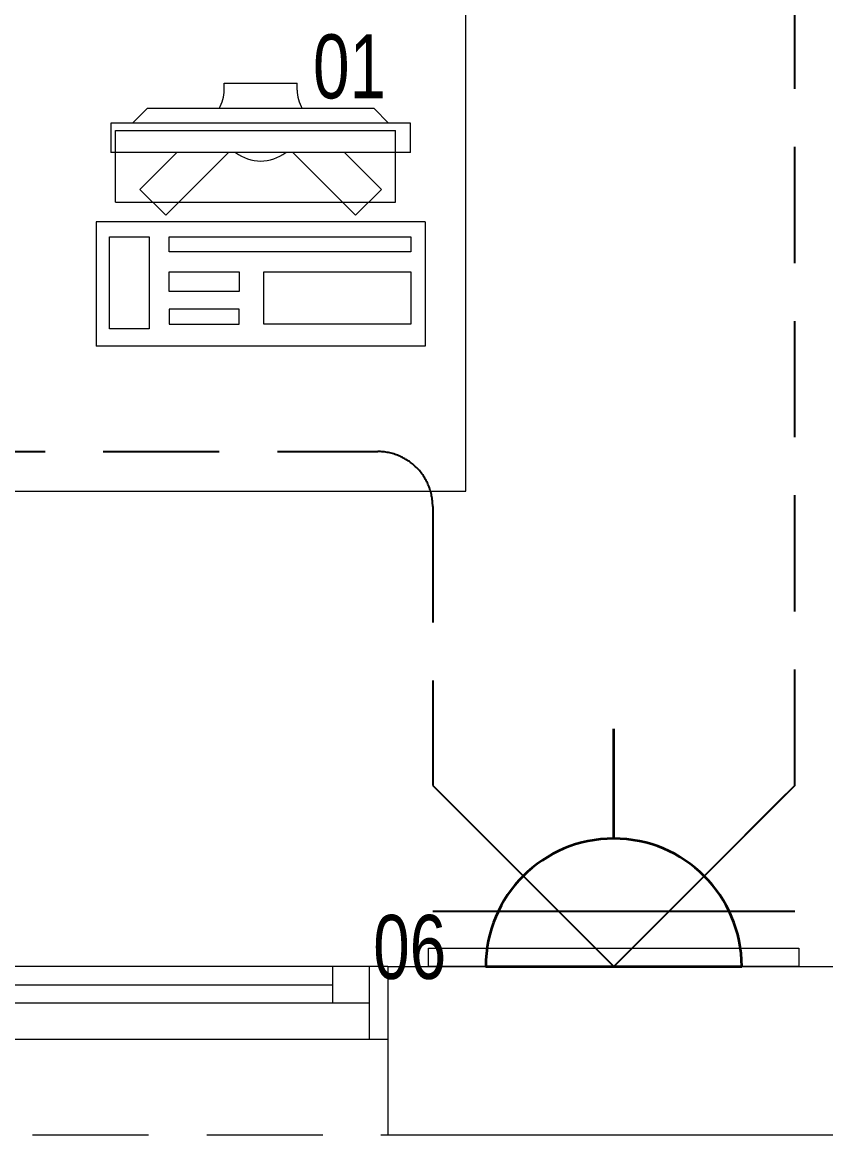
# Model space of a CAD drawing. Header units: inches. Extents: x -12418 to 57169, y -29325 to 19878.
# Drawn here: x 21263 to 22362, y -13697 to -12176 of the extents above; entities that cross this region are included whole.
import ezdxf
from ezdxf.enums import TextEntityAlignment as Align

# ---------------------------------------------------------------- set-up
doc = ezdxf.new("R2010")
doc.units = ezdxf.units.IN
doc.header["$LTSCALE"] = 25
doc.header["$MEASUREMENT"] = 0
for name, pattern in [('00-Ground Floor$0$HIDDEN', [9.525, 6.35, -3.175]), ('DASHDOT', [25.4, 12.7, -6.35, 0, -6.35]), ('HIDDEN', [9.525, 6.35, -3.175])]:
    doc.linetypes.add(name, pattern=pattern)
doc.layers.get('0').update_dxf_attribs({"color": 8})
doc.layers.get('Defpoints').update_dxf_attribs({"color": 8})
for name, color, linetype, lineweight in [('00-Ground Floor$0$72_EGR_EQP_TAG', 142, 'Continuous', 5), ('00-Ground Floor$0$Aluminum', 251, 'Continuous', 5), ('00-Ground Floor$0$LOADING', 253, 'Continuous', 5), ('00-Ground Floor$0$Proj', 251, 'Continuous', 5), ('00-Ground Floor$0$Walls', 251, 'Continuous', 5), ('E-LITE-CLNG-CNDT', 6, 'DASHDOT', 35), ('E-LITE-EXIT-NUMB', 6, 'Continuous', 25), ('E-POWR-FLOR-CNDT', 6, 'HIDDEN', 25), ('E-POWR-WALL @ 100', 4, 'Continuous', 35)]:
    doc.layers.add(name, color=color, linetype=linetype, lineweight=lineweight)
doc.styles.add('00-Ground Floor$0$X3G_ENTITY_257CFD', font='swisscl.ttf', dxfattribs={"height": 200})
doc.styles.add('DC_Simplex', font='SIMPLEX.shx', dxfattribs={"width": 0.7})

# ---------------------------------------------------------------- blocks, each defined once
blk = doc.blocks.new('00-Ground Floor$0$ITCWLS1-P')
at = {"layer": '00-Ground Floor$0$LOADING'}
for p, q in [((-0.17, 0.45), (-0.17, 0)), ((-0.17, 0.45), (0, 0.45)), ((0, 0.45), (0, 0)), ((-0.2651, 0.43, 0), (-0.3051, 0.43, 0)), ((-0.3051, 0.43, 0), (-0.3051, 0.02, 0)), ((-0.2651, 0.43, 0), (-0.2651, 0.02, 0)), ((-0.1496, 0.4305), (-0.1291, 0.4305)), ((-0.1291, 0.4305), (-0.1291, 0.4089)), ((-0.3251, 0.38, 0), (-0.3051, 0.4, 0)), ((-0.197, 0.4094), (-0.295, 0.4094)), ((-0.295, 0.0264), (-0.295, 0.4094)), ((-0.197, 0.0264), (-0.197, 0.4094)), ((-0.3251, 0.38, 0), (-0.3251, 0.07, 0)), ((-0.3503, 0.275), (-0.3596, 0.275)), ((-0.3596, 0.175), (-0.3596, 0.275)), ((-0.3503, 0.175), (-0.3596, 0.175)), ((-0.3251, 0.07, 0), (-0.3051, 0.05, 0)), ((-0.3051, 0.02, 0), (-0.2651, 0.02, 0)), ((-0.197, 0.0264), (-0.295, 0.0264)), ((-0.17, 0), (0, 0))]:
    blk.add_line(p, q, dxfattribs=at)
at = {"layer": '00-Ground Floor$0$LOADING', "extrusion": (2.48281e-10, 3.18408e-10, -1)}
for p, q in [((-0.2651, 0.3395), (-0.2144, 0.3902)), ((-0.1791, 0.3548), (-0.2144, 0.3902)), ((-0.2651, 0.2688), (-0.1791, 0.3548))]:
    blk.add_line(p, q, dxfattribs=at)
at = {"layer": '00-Ground Floor$0$LOADING', "extrusion": (2.48281e-10, -3.18408e-10, -1)}
for p, q in [((-0.2651, 0.1812), (-0.1791, 0.0952)), ((-0.2651, 0.1105), (-0.2144, 0.0598)), ((-0.1791, 0.0952), (-0.2144, 0.0598))]:
    blk.add_line(p, q, dxfattribs=at)
at = {"layer": '00-Ground Floor$0$LOADING'}
for points in [[(-0.1291, 0.4089), (-0.1291, 0.1), (-0.1496, 0.1), (-0.1496, 0.4305)], [(-0.1496, 0.1), (-0.1496, 0.1), (-0.1496, 0.1), (-0.1496, 0.1), (-0.1496, 0.1), (-0.1496, 0.1), (-0.1496, 0.1), (-0.1496, 0.1), (-0.1496, 0.1)], [(-0.1496, 0.1), (-0.1496, 0.1), (-0.1496, 0.1), (-0.1496, 0.1), (-0.1496, 0.1), (-0.1496, 0.1), (-0.1496, 0.1), (-0.1496, 0.1), (-0.1496, 0.1), (-0.1496, 0.1), (-0.1496, 0.1), (-0.1496, 0.1), (-0.1496, 0.1), (-0.1496, 0.1), (-0.1496, 0.1), (-0.1496, 0.1), (-0.1496, 0.1), (-0.1496, 0.1)], [(-0.1496, 0.1), (-0.1496, 0.1), (-0.1496, 0.1), (-0.1496, 0.1), (-0.1496, 0.1), (-0.1496, 0.1), (-0.1496, 0.1), (-0.1496, 0.1), (-0.1496, 0.1), (-0.1496, 0.1)], [(-0.1496, 0.1), (-0.1496, 0.1), (-0.1496, 0.1), (-0.1496, 0.1), (-0.1496, 0.1), (-0.1496, 0.1), (-0.1496, 0.1)], [(-0.1496, 0.1), (-0.1496, 0.1), (-0.1496, 0.1), (-0.1496, 0.1), (-0.1496, 0.1), (-0.1496, 0.1), (-0.1496, 0.1), (-0.1496, 0.1), (-0.1496, 0.1), (-0.1496, 0.1)], [(-0.1496, 0.1), (-0.1496, 0.1), (-0.1496, 0.1), (-0.1496, 0.1), (-0.1496, 0.1), (-0.1496, 0.1), (-0.1496, 0.1), (-0.1496, 0.1), (-0.1496, 0.1), (-0.1496, 0.1), (-0.1496, 0.1), (-0.1496, 0.1), (-0.1496, 0.1), (-0.1496, 0.1), (-0.1496, 0.1)], [(-0.1496, 0.1), (-0.1496, 0.1), (-0.1496, 0.1), (-0.1496, 0.1), (-0.1496, 0.1), (-0.1496, 0.1), (-0.1496, 0.1), (-0.1496, 0.1), (-0.1496, 0.1), (-0.1496, 0.1)], [(-0.1496, 0.1), (-0.1496, 0.1), (-0.1496, 0.1), (-0.1496, 0.1), (-0.1496, 0.1), (-0.1496, 0.1), (-0.1496, 0.1), (-0.1496, 0.1), (-0.1496, 0.1), (-0.1496, 0.1)], [(-0.1496, 0.1), (-0.1496, 0.1), (-0.1496, 0.1), (-0.1496, 0.1), (-0.1496, 0.1), (-0.1496, 0.1), (-0.1496, 0.1), (-0.1496, 0.1), (-0.1496, 0.1), (-0.1496, 0.1), (-0.1496, 0.1), (-0.1496, 0.1), (-0.1496, 0.1), (-0.1496, 0.1), (-0.1496, 0.1), (-0.1496, 0.1), (-0.1496, 0.1), (-0.1496, 0.1), (-0.1496, 0.1), (-0.1496, 0.1), (-0.1496, 0.1), (-0.1496, 0.1), (-0.1496, 0.1), (-0.1496, 0.1), (-0.1496, 0.1), (-0.1496, 0.1), (-0.1496, 0.1), (-0.1496, 0.1), (-0.1496, 0.1), (-0.1496, 0.1), (-0.1496, 0.1), (-0.1496, 0.1), (-0.1496, 0.1), (-0.1496, 0.1), (-0.1496, 0.1), (-0.1496, 0.1), (-0.1496, 0.1), (-0.1496, 0.1), (-0.1496, 0.1), (-0.1496, 0.1), (-0.1496, 0.1), (-0.1496, 0.1), (-0.1496, 0.1), (-0.1496, 0.1), (-0.1496, 0.1), (-0.1496, 0.1), (-0.1496, 0.1), (-0.1496, 0.1), (-0.1496, 0.1), (-0.1496, 0.1), (-0.1496, 0.1), (-0.1496, 0.1), (-0.1496, 0.1), (-0.1496, 0.1)], [(-0.1496, 0.1), (-0.1496, 0.1), (-0.1496, 0.1), (-0.1496, 0.1), (-0.1496, 0.1), (-0.1496, 0.1), (-0.1496, 0.1), (-0.1496, 0.1), (-0.1496, 0.1), (-0.1496, 0.1), (-0.1496, 0.1), (-0.1496, 0.1), (-0.1496, 0.1), (-0.1496, 0.1), (-0.1496, 0.1), (-0.1496, 0.1), (-0.1496, 0.1), (-0.1496, 0.1), (-0.1496, 0.1), (-0.1496, 0.1), (-0.1496, 0.1), (-0.1496, 0.1), (-0.1496, 0.1), (-0.1496, 0.1), (-0.1496, 0.1), (-0.1496, 0.1), (-0.1496, 0.1), (-0.1496, 0.1), (-0.1496, 0.1), (-0.1496, 0.1), (-0.1496, 0.1), (-0.1496, 0.1), (-0.1496, 0.1), (-0.1496, 0.1), (-0.1496, 0.1), (-0.1496, 0.1), (-0.1496, 0.1), (-0.1496, 0.1), (-0.1496, 0.1), (-0.1496, 0.1), (-0.1496, 0.1), (-0.1496, 0.1), (-0.1496, 0.1), (-0.1496, 0.1), (-0.1496, 0.1), (-0.1496, 0.1), (-0.1496, 0.1), (-0.1496, 0.1), (-0.1496, 0.1), (-0.1496, 0.1), (-0.1496, 0.1), (-0.1496, 0.1), (-0.1496, 0.1), (-0.1496, 0.1), (-0.1496, 0.1), (-0.1496, 0.1), (-0.1496, 0.1), (-0.1496, 0.1), (-0.1496, 0.1), (-0.1496, 0.1), (-0.1496, 0.1), (-0.1496, 0.1), (-0.1496, 0.1), (-0.1496, 0.1), (-0.1496, 0.1), (-0.1496, 0.1), (-0.1496, 0.1), (-0.1496, 0.1), (-0.1496, 0.1), (-0.1496, 0.1), (-0.1496, 0.1), (-0.1496, 0.1), (-0.1496, 0.1), (-0.1496, 0.1), (-0.1496, 0.1), (-0.1496, 0.1), (-0.1496, 0.1), (-0.1496, 0.1), (-0.1496, 0.1), (-0.1496, 0.1), (-0.1496, 0.1), (-0.1496, 0.1), (-0.1496, 0.1), (-0.1496, 0.1), (-0.1496, 0.1), (-0.1496, 0.1), (-0.1496, 0.1), (-0.1496, 0.1), (-0.1496, 0.1)], [(-0.1496, 0.1), (-0.1496, 0.1), (-0.1496, 0.1), (-0.1496, 0.1), (-0.1496, 0.1), (-0.1496, 0.1), (-0.1496, 0.1), (-0.1496, 0.1), (-0.1496, 0.1), (-0.1496, 0.1), (-0.1496, 0.1), (-0.1496, 0.1)], [(-0.1496, 0.1), (-0.1496, 0.1), (-0.1496, 0.1), (-0.1496, 0.1), (-0.1496, 0.1), (-0.1496, 0.1), (-0.1496, 0.1)], [(-0.1496, 0.1), (-0.1496, 0.1), (-0.1496, 0.1), (-0.1496, 0.1), (-0.1496, 0.1), (-0.1496, 0.1), (-0.1496, 0.1), (-0.1496, 0.1), (-0.1496, 0.1), (-0.1496, 0.1), (-0.1496, 0.1), (-0.1496, 0.1), (-0.1496, 0.1), (-0.1496, 0.1), (-0.1496, 0.1), (-0.1496, 0.1), (-0.1496, 0.1)], [(-0.1496, 0.1), (-0.1496, 0.1), (-0.1496, 0.1), (-0.1496, 0.1), (-0.1496, 0.1), (-0.1496, 0.1), (-0.1496, 0.1), (-0.1496, 0.1), (-0.1496, 0.1), (-0.1496, 0.1), (-0.1496, 0.1), (-0.1496, 0.1), (-0.1496, 0.1), (-0.1496, 0.1), (-0.1496, 0.1), (-0.1496, 0.1), (-0.1496, 0.1), (-0.1496, 0.1), (-0.1496, 0.1), (-0.1496, 0.1), (-0.1496, 0.1), (-0.1496, 0.1), (-0.1496, 0.1), (-0.1496, 0.1), (-0.1496, 0.1), (-0.1496, 0.1), (-0.1496, 0.1), (-0.1496, 0.1), (-0.1496, 0.1), (-0.1496, 0.1), (-0.1496, 0.1), (-0.1496, 0.1), (-0.1496, 0.1), (-0.1496, 0.1), (-0.1496, 0.1), (-0.1496, 0.1), (-0.1496, 0.1), (-0.1496, 0.1), (-0.1496, 0.1), (-0.1496, 0.1), (-0.1496, 0.1), (-0.1496, 0.1), (-0.1496, 0.1), (-0.1496, 0.1), (-0.1496, 0.1), (-0.1496, 0.1), (-0.1496, 0.1), (-0.1496, 0.1), (-0.1496, 0.1), (-0.1496, 0.1), (-0.1496, 0.1), (-0.1496, 0.1), (-0.1496, 0.1), (-0.1496, 0.1), (-0.1496, 0.1), (-0.1496, 0.1), (-0.1496, 0.1), (-0.1496, 0.1), (-0.1496, 0.1), (-0.1496, 0.1), (-0.1496, 0.1), (-0.1496, 0.1), (-0.1496, 0.1), (-0.1496, 0.1), (-0.1496, 0.1), (-0.1496, 0.1), (-0.1496, 0.1), (-0.1496, 0.1), (-0.1496, 0.1), (-0.1496, 0.1), (-0.1496, 0.1), (-0.1496, 0.1), (-0.1496, 0.1), (-0.1496, 0.1), (-0.1496, 0.1), (-0.1496, 0.1), (-0.1496, 0.1), (-0.1496, 0.1), (-0.1496, 0.1), (-0.1496, 0.1), (-0.1496, 0.1), (-0.1496, 0.1), (-0.1496, 0.1), (-0.1496, 0.1), (-0.1496, 0.1), (-0.1496, 0.1), (-0.1496, 0.1), (-0.1496, 0.1), (-0.1496, 0.1), (-0.1496, 0.1), (-0.1496, 0.1), (-0.1496, 0.1), (-0.1496, 0.1), (-0.1496, 0.1), (-0.1496, 0.1), (-0.1496, 0.1), (-0.1496, 0.1), (-0.1496, 0.1), (-0.1496, 0.1), (-0.1496, 0.1), (-0.1496, 0.1), (-0.1496, 0.1), (-0.1496, 0.1), (-0.1496, 0.1), (-0.1496, 0.1), (-0.1496, 0.1), (-0.1496, 0.1), (-0.1496, 0.1), (-0.1496, 0.1), (-0.1496, 0.1), (-0.1496, 0.1)], [(-0.1496, 0.1), (-0.1496, 0.1), (-0.1496, 0.1), (-0.1496, 0.1), (-0.1496, 0.1), (-0.1496, 0.1), (-0.1496, 0.1), (-0.1496, 0.1)]]:
    blk.add_lwpolyline(points, dxfattribs=at)
for points in [[(-0.1019, 0.4305), (-0.0304, 0.4305), (-0.0304, 0.2294), (-0.1019, 0.2294)], [(-0.1019, 0.1954), (-0.0747, 0.1954), (-0.0747, 0.1), (-0.1019, 0.1)], [(-0.0304, 0.1954), (-0.0508, 0.1954), (-0.0508, 0.1), (-0.0304, 0.1)], [(-0.1496, 0.1), (-0.1496, 0.1), (-0.1496, 0.1), (-0.1496, 0.1), (-0.1496, 0.1), (-0.1496, 0.1), (-0.1496, 0.1), (-0.1496, 0.1), (-0.1496, 0.1), (-0.1496, 0.1), (-0.1496, 0.1), (-0.1496, 0.1), (-0.1496, 0.1), (-0.1496, 0.1), (-0.1496, 0.1), (-0.1496, 0.1), (-0.1496, 0.1), (-0.1496, 0.1), (-0.1496, 0.1), (-0.1496, 0.1), (-0.1496, 0.1), (-0.1496, 0.1), (-0.1496, 0.1), (-0.1496, 0.1), (-0.1496, 0.1), (-0.1496, 0.1), (-0.1496, 0.1), (-0.1496, 0.1), (-0.1496, 0.1), (-0.1496, 0.1), (-0.1496, 0.1), (-0.1496, 0.1), (-0.1496, 0.1), (-0.1496, 0.1), (-0.1496, 0.1), (-0.1496, 0.1), (-0.1496, 0.1), (-0.1496, 0.1), (-0.1496, 0.1), (-0.1496, 0.1), (-0.1496, 0.1), (-0.1496, 0.1), (-0.1496, 0.1), (-0.1496, 0.1), (-0.1496, 0.1), (-0.1496, 0.1), (-0.1496, 0.1), (-0.1496, 0.1), (-0.1496, 0.1), (-0.1496, 0.1), (-0.1496, 0.1), (-0.1496, 0.1), (-0.1496, 0.1), (-0.1496, 0.1), (-0.1496, 0.1), (-0.1496, 0.1), (-0.1496, 0.1), (-0.1496, 0.1), (-0.1496, 0.1), (-0.1496, 0.1), (-0.1496, 0.1), (-0.1496, 0.1), (-0.1496, 0.1), (-0.1496, 0.1), (-0.1496, 0.1), (-0.1496, 0.1), (-0.1496, 0.1), (-0.1496, 0.1), (-0.1496, 0.1), (-0.1496, 0.1), (-0.1496, 0.1), (-0.1496, 0.1), (-0.1496, 0.1), (-0.1496, 0.1), (-0.1496, 0.1), (-0.1496, 0.1), (-0.1496, 0.1), (-0.1496, 0.1), (-0.1496, 0.1), (-0.1496, 0.1), (-0.1496, 0.1), (-0.1496, 0.1), (-0.1496, 0.1), (-0.1496, 0.1), (-0.1496, 0.1), (-0.1496, 0.1), (-0.1496, 0.1), (-0.1496, 0.1), (-0.1496, 0.1), (-0.1496, 0.1), (-0.1496, 0.1), (-0.1496, 0.1), (-0.1496, 0.1), (-0.1496, 0.1), (-0.1496, 0.1), (-0.1496, 0.1), (-0.1496, 0.1), (-0.1496, 0.1), (-0.1496, 0.1), (-0.1496, 0.1), (-0.1496, 0.1), (-0.1496, 0.1), (-0.1496, 0.1), (-0.1496, 0.1), (-0.1496, 0.1), (-0.1496, 0.1), (-0.1496, 0.1), (-0.1496, 0.1), (-0.1496, 0.1), (-0.1496, 0.1), (-0.1496, 0.1), (-0.1496, 0.1), (-0.1496, 0.1), (-0.1496, 0.1), (-0.1496, 0.1), (-0.1496, 0.1), (-0.1496, 0.1), (-0.1496, 0.1), (-0.1496, 0.1), (-0.1496, 0.1), (-0.1496, 0.1), (-0.1496, 0.1), (-0.1496, 0.1), (-0.1496, 0.1), (-0.1496, 0.1), (-0.1496, 0.1), (-0.1496, 0.1), (-0.1496, 0.1), (-0.1496, 0.1), (-0.1496, 0.1), (-0.1496, 0.1), (-0.1496, 0.1), (-0.1496, 0.1), (-0.1496, 0.1), (-0.1496, 0.1), (-0.1496, 0.1), (-0.1496, 0.1), (-0.1496, 0.1), (-0.1496, 0.1), (-0.1496, 0.1), (-0.1496, 0.1), (-0.1496, 0.1), (-0.1496, 0.1), (-0.1496, 0.1), (-0.1496, 0.1), (-0.1496, 0.1), (-0.1496, 0.1), (-0.1496, 0.1), (-0.1496, 0.1), (-0.1496, 0.1), (-0.1496, 0.1), (-0.1496, 0.1), (-0.1496, 0.1), (-0.1496, 0.1), (-0.1496, 0.1), (-0.1496, 0.1), (-0.1496, 0.1), (-0.1496, 0.1), (-0.1496, 0.1), (-0.1496, 0.1), (-0.1496, 0.1), (-0.1496, 0.1), (-0.1496, 0.1), (-0.1496, 0.1), (-0.1496, 0.1), (-0.1496, 0.1), (-0.1496, 0.1), (-0.1496, 0.1), (-0.1496, 0.1), (-0.1496, 0.1), (-0.1496, 0.1), (-0.1496, 0.1), (-0.1496, 0.1), (-0.1496, 0.1), (-0.1496, 0.1), (-0.1496, 0.1), (-0.1496, 0.1), (-0.1496, 0.1), (-0.1496, 0.1), (-0.1496, 0.1), (-0.1496, 0.1), (-0.1496, 0.1), (-0.1496, 0.1), (-0.1496, 0.1), (-0.1496, 0.1), (-0.1496, 0.1), (-0.1496, 0.1), (-0.1496, 0.1), (-0.1496, 0.1), (-0.1496, 0.1), (-0.1496, 0.1), (-0.1496, 0.1), (-0.1496, 0.1), (-0.1496, 0.1), (-0.1496, 0.1), (-0.1496, 0.1), (-0.1496, 0.1), (-0.1496, 0.1), (-0.1496, 0.1), (-0.1496, 0.1), (-0.1496, 0.1), (-0.1496, 0.1), (-0.1496, 0.1), (-0.1496, 0.1), (-0.1496, 0.1), (-0.1496, 0.1), (-0.1496, 0.1), (-0.1496, 0.1), (-0.1496, 0.1), (-0.1496, 0.1), (-0.1496, 0.1), (-0.1496, 0.1), (-0.1496, 0.1), (-0.1496, 0.1), (-0.1496, 0.1), (-0.1496, 0.1), (-0.1496, 0.1), (-0.1496, 0.1), (-0.1496, 0.1), (-0.1496, 0.1), (-0.1496, 0.1), (-0.1496, 0.1), (-0.1496, 0.1), (-0.1496, 0.1), (-0.1496, 0.1), (-0.1496, 0.1), (-0.1496, 0.1), (-0.1496, 0.1), (-0.1496, 0.1), (-0.1496, 0.1), (-0.1496, 0.1), (-0.1496, 0.1), (-0.1496, 0.1), (-0.1496, 0.1), (-0.1496, 0.1), (-0.1496, 0.1), (-0.1496, 0.1), (-0.1496, 0.1), (-0.1496, 0.1), (-0.1496, 0.1), (-0.1496, 0.1), (-0.1496, 0.1), (-0.1496, 0.1), (-0.1496, 0.1), (-0.1496, 0.1), (-0.1496, 0.1), (-0.1496, 0.1), (-0.1496, 0.1), (-0.1496, 0.1), (-0.1496, 0.1), (-0.1496, 0.1), (-0.1496, 0.1), (-0.1496, 0.1), (-0.1496, 0.1), (-0.1496, 0.1), (-0.1496, 0.1), (-0.1496, 0.1), (-0.1496, 0.1), (-0.1496, 0.1), (-0.1496, 0.1), (-0.1496, 0.1), (-0.1496, 0.1), (-0.1496, 0.1), (-0.1496, 0.1), (-0.1496, 0.1), (-0.1496, 0.1), (-0.1496, 0.1), (-0.1496, 0.1), (-0.1496, 0.1), (-0.1496, 0.1), (-0.1496, 0.1), (-0.1496, 0.1), (-0.1496, 0.1), (-0.1496, 0.1), (-0.1496, 0.1), (-0.1496, 0.1), (-0.1496, 0.1)], [(-0.1496, 0.1), (-0.1496, 0.1), (-0.1496, 0.1), (-0.1496, 0.1), (-0.1496, 0.1), (-0.1496, 0.1), (-0.1496, 0.1), (-0.1496, 0.1), (-0.1496, 0.1), (-0.1496, 0.1), (-0.1496, 0.1), (-0.1496, 0.1), (-0.1496, 0.1), (-0.1496, 0.1), (-0.1496, 0.1), (-0.1496, 0.1), (-0.1496, 0.1), (-0.1496, 0.1), (-0.1496, 0.1), (-0.1496, 0.1), (-0.1496, 0.1), (-0.1496, 0.1), (-0.1496, 0.1), (-0.1496, 0.1), (-0.1496, 0.1), (-0.1496, 0.1), (-0.1496, 0.1), (-0.1496, 0.1), (-0.1496, 0.1), (-0.1496, 0.1), (-0.1496, 0.1), (-0.1496, 0.1), (-0.1496, 0.1), (-0.1496, 0.1), (-0.1496, 0.1), (-0.1496, 0.1), (-0.1496, 0.1), (-0.1496, 0.1), (-0.1496, 0.1), (-0.1496, 0.1), (-0.1496, 0.1), (-0.1496, 0.1), (-0.1496, 0.1), (-0.1496, 0.1), (-0.1496, 0.1), (-0.1496, 0.1), (-0.1496, 0.1), (-0.1496, 0.1), (-0.1496, 0.1), (-0.1496, 0.1), (-0.1496, 0.1), (-0.1496, 0.1), (-0.1496, 0.1), (-0.1496, 0.1), (-0.1496, 0.1), (-0.1496, 0.1), (-0.1496, 0.1), (-0.1496, 0.1), (-0.1496, 0.1), (-0.1496, 0.1), (-0.1496, 0.1), (-0.1496, 0.1), (-0.1496, 0.1), (-0.1496, 0.1), (-0.1496, 0.1), (-0.1496, 0.1), (-0.1496, 0.1), (-0.1496, 0.1), (-0.1496, 0.1), (-0.1496, 0.1), (-0.1496, 0.1), (-0.1496, 0.1), (-0.1496, 0.1), (-0.1496, 0.1), (-0.1496, 0.1), (-0.1496, 0.1), (-0.1496, 0.1), (-0.1496, 0.1), (-0.1496, 0.1), (-0.1496, 0.1), (-0.1496, 0.1), (-0.1496, 0.1), (-0.1496, 0.1), (-0.1496, 0.1), (-0.1496, 0.1), (-0.1496, 0.1), (-0.1496, 0.1), (-0.1496, 0.1), (-0.1496, 0.1), (-0.1496, 0.1), (-0.1496, 0.1), (-0.1496, 0.1), (-0.1496, 0.1), (-0.1496, 0.1), (-0.1496, 0.1), (-0.1496, 0.1), (-0.1496, 0.1), (-0.1496, 0.1), (-0.1496, 0.1), (-0.1496, 0.1), (-0.1496, 0.1), (-0.1496, 0.1), (-0.1496, 0.1), (-0.1496, 0.1), (-0.1496, 0.1), (-0.1496, 0.1), (-0.1496, 0.1), (-0.1496, 0.1), (-0.1496, 0.1), (-0.1496, 0.1), (-0.1496, 0.1), (-0.1496, 0.1), (-0.1496, 0.1), (-0.1496, 0.1), (-0.1496, 0.1), (-0.1496, 0.1), (-0.1496, 0.1), (-0.1496, 0.1), (-0.1496, 0.1), (-0.1496, 0.1), (-0.1496, 0.1), (-0.1496, 0.1), (-0.1496, 0.1), (-0.1496, 0.1), (-0.1496, 0.1), (-0.1496, 0.1), (-0.1496, 0.1), (-0.1496, 0.1), (-0.1496, 0.1), (-0.1496, 0.1), (-0.1496, 0.1), (-0.1496, 0.1), (-0.1496, 0.1), (-0.1496, 0.1), (-0.1496, 0.1), (-0.1496, 0.1), (-0.1496, 0.1), (-0.1496, 0.1), (-0.1496, 0.1), (-0.1496, 0.1), (-0.1496, 0.1), (-0.1496, 0.1), (-0.1496, 0.1), (-0.1496, 0.1), (-0.1496, 0.1), (-0.1496, 0.1), (-0.1496, 0.1), (-0.1496, 0.1), (-0.1496, 0.1), (-0.1496, 0.1), (-0.1496, 0.1), (-0.1496, 0.1), (-0.1496, 0.1), (-0.1496, 0.1), (-0.1496, 0.1), (-0.1496, 0.1), (-0.1496, 0.1), (-0.1496, 0.1), (-0.1496, 0.1), (-0.1496, 0.1), (-0.1496, 0.1), (-0.1496, 0.1), (-0.1496, 0.1), (-0.1496, 0.1), (-0.1496, 0.1), (-0.1496, 0.1), (-0.1496, 0.1), (-0.1496, 0.1), (-0.1496, 0.1), (-0.1496, 0.1), (-0.1496, 0.1), (-0.1496, 0.1), (-0.1496, 0.1), (-0.1496, 0.1), (-0.1496, 0.1), (-0.1496, 0.1), (-0.1496, 0.1), (-0.1496, 0.1), (-0.1496, 0.1), (-0.1496, 0.1), (-0.1496, 0.1), (-0.1496, 0.1), (-0.1496, 0.1), (-0.1496, 0.1), (-0.1496, 0.1), (-0.1496, 0.1), (-0.1496, 0.1), (-0.1496, 0.1), (-0.1496, 0.1), (-0.1496, 0.1), (-0.1496, 0.1), (-0.1496, 0.1), (-0.1496, 0.1), (-0.1496, 0.1), (-0.1496, 0.1), (-0.1496, 0.1), (-0.1496, 0.1), (-0.1496, 0.1), (-0.1496, 0.1), (-0.1496, 0.1), (-0.1496, 0.1), (-0.1496, 0.1), (-0.1496, 0.1), (-0.1496, 0.1), (-0.1496, 0.1), (-0.1496, 0.1), (-0.1496, 0.1), (-0.1496, 0.1), (-0.1496, 0.1), (-0.1496, 0.1), (-0.1496, 0.1), (-0.1496, 0.1), (-0.1496, 0.1), (-0.1496, 0.1)], [(-0.1496, 0.1), (-0.1496, 0.1), (-0.1496, 0.1), (-0.1496, 0.1), (-0.1496, 0.1), (-0.1496, 0.1), (-0.1496, 0.1), (-0.1496, 0.1), (-0.1496, 0.1), (-0.1496, 0.1), (-0.1496, 0.1), (-0.1496, 0.1), (-0.1496, 0.1), (-0.1496, 0.1), (-0.1496, 0.1), (-0.1496, 0.1), (-0.1496, 0.1), (-0.1496, 0.1), (-0.1496, 0.1), (-0.1496, 0.1), (-0.1496, 0.1), (-0.1496, 0.1), (-0.1496, 0.1), (-0.1496, 0.1), (-0.1496, 0.1), (-0.1496, 0.1), (-0.1496, 0.1), (-0.1496, 0.1), (-0.1496, 0.1), (-0.1496, 0.1), (-0.1496, 0.1), (-0.1496, 0.1), (-0.1496, 0.1), (-0.1496, 0.1), (-0.1496, 0.1), (-0.1496, 0.1), (-0.1496, 0.1), (-0.1496, 0.1), (-0.1496, 0.1), (-0.1496, 0.1), (-0.1496, 0.1), (-0.1496, 0.1), (-0.1496, 0.1), (-0.1496, 0.1), (-0.1496, 0.1), (-0.1496, 0.1), (-0.1496, 0.1), (-0.1496, 0.1), (-0.1496, 0.1), (-0.1496, 0.1), (-0.1496, 0.1), (-0.1496, 0.1), (-0.1496, 0.1), (-0.1496, 0.1), (-0.1496, 0.1), (-0.1496, 0.1), (-0.1496, 0.1), (-0.1496, 0.1), (-0.1496, 0.1), (-0.1496, 0.1), (-0.1496, 0.1), (-0.1496, 0.1), (-0.1496, 0.1), (-0.1496, 0.1), (-0.1496, 0.1), (-0.1496, 0.1), (-0.1496, 0.1), (-0.1496, 0.1), (-0.1496, 0.1), (-0.1496, 0.1), (-0.1496, 0.1), (-0.1496, 0.1), (-0.1496, 0.1), (-0.1496, 0.1), (-0.1496, 0.1), (-0.1496, 0.1), (-0.1496, 0.1), (-0.1496, 0.1), (-0.1496, 0.1), (-0.1496, 0.1), (-0.1496, 0.1), (-0.1496, 0.1), (-0.1496, 0.1), (-0.1496, 0.1), (-0.1496, 0.1), (-0.1496, 0.1), (-0.1496, 0.1), (-0.1496, 0.1), (-0.1496, 0.1), (-0.1496, 0.1), (-0.1496, 0.1), (-0.1496, 0.1), (-0.1496, 0.1), (-0.1496, 0.1), (-0.1496, 0.1), (-0.1496, 0.1), (-0.1496, 0.1), (-0.1496, 0.1), (-0.1496, 0.1), (-0.1496, 0.1), (-0.1496, 0.1), (-0.1496, 0.1), (-0.1496, 0.1), (-0.1496, 0.1), (-0.1496, 0.1), (-0.1496, 0.1), (-0.1496, 0.1), (-0.1496, 0.1), (-0.1496, 0.1), (-0.1496, 0.1), (-0.1496, 0.1), (-0.1496, 0.1), (-0.1496, 0.1), (-0.1496, 0.1), (-0.1496, 0.1), (-0.1496, 0.1), (-0.1496, 0.1), (-0.1496, 0.1), (-0.1496, 0.1), (-0.1496, 0.1), (-0.1496, 0.1), (-0.1496, 0.1), (-0.1496, 0.1), (-0.1496, 0.1), (-0.1496, 0.1), (-0.1496, 0.1), (-0.1496, 0.1), (-0.1496, 0.1), (-0.1496, 0.1), (-0.1496, 0.1), (-0.1496, 0.1), (-0.1496, 0.1), (-0.1496, 0.1), (-0.1496, 0.1), (-0.1496, 0.1), (-0.1496, 0.1), (-0.1496, 0.1), (-0.1496, 0.1), (-0.1496, 0.1), (-0.1496, 0.1), (-0.1496, 0.1), (-0.1496, 0.1), (-0.1496, 0.1), (-0.1496, 0.1), (-0.1496, 0.1), (-0.1496, 0.1), (-0.1496, 0.1), (-0.1496, 0.1), (-0.1496, 0.1), (-0.1496, 0.1), (-0.1496, 0.1), (-0.1496, 0.1), (-0.1496, 0.1), (-0.1496, 0.1), (-0.1496, 0.1), (-0.1496, 0.1), (-0.1496, 0.1), (-0.1496, 0.1), (-0.1496, 0.1), (-0.1496, 0.1), (-0.1496, 0.1), (-0.1496, 0.1), (-0.1496, 0.1), (-0.1496, 0.1), (-0.1496, 0.1), (-0.1496, 0.1), (-0.1496, 0.1), (-0.1496, 0.1), (-0.1496, 0.1), (-0.1496, 0.1), (-0.1496, 0.1), (-0.1496, 0.1), (-0.1496, 0.1), (-0.1496, 0.1), (-0.1496, 0.1), (-0.1496, 0.1), (-0.1496, 0.1), (-0.1496, 0.1), (-0.1496, 0.1), (-0.1496, 0.1), (-0.1496, 0.1), (-0.1496, 0.1), (-0.1496, 0.1), (-0.1496, 0.1), (-0.1496, 0.1), (-0.1496, 0.1), (-0.1496, 0.1), (-0.1496, 0.1), (-0.1496, 0.1), (-0.1496, 0.1), (-0.1496, 0.1), (-0.1496, 0.1), (-0.1496, 0.1), (-0.1496, 0.1), (-0.1496, 0.1), (-0.1496, 0.1), (-0.1496, 0.1), (-0.1496, 0.1), (-0.1496, 0.1), (-0.1496, 0.1), (-0.1496, 0.1), (-0.1496, 0.1), (-0.1496, 0.1), (-0.1496, 0.1), (-0.1496, 0.1), (-0.1496, 0.1), (-0.1496, 0.1), (-0.1496, 0.1), (-0.1496, 0.1), (-0.1496, 0.1), (-0.1496, 0.1), (-0.1496, 0.1), (-0.1496, 0.1), (-0.1496, 0.1), (-0.1496, 0.1), (-0.1496, 0.1), (-0.1496, 0.1), (-0.1496, 0.1), (-0.1496, 0.1)], [(-0.1496, 0.0727), (-0.0236, 0.0727), (-0.0236, 0.0182), (-0.1496, 0.0182)]]:
    blk.add_lwpolyline(points, close=True, dxfattribs=at)
for centre, radius, start, end in [((-0.3503, 0.325), 0.05, 270, 300.3093), ((-0.3089, 0.225), 0.0556, 321.9431, 38.0569), ((-0.3503, 0.125), 0.05, 59.6907, 90)]:
    blk.add_arc(centre, radius, start, end, dxfattribs=at)
blk = doc.blocks.new('00-Ground Floor')
at = {"layer": '00-Ground Floor$0$Aluminum'}
for p, q in [((21762.9, -13467.4, 0), (20562.9, -13467.4, 0)), ((21687.9, -13517.4, 0), (21687.9, -13467.4, 0)), ((21737.9, -13567.4, 0), (21737.9, -13467.4, 0)), ((20637.9, -13492.4, 0), (21687.9, -13492.4, 0)), ((21737.9, -13517.4, 0), (20587.9, -13517.4, 0)), ((21762.9, -13567.4, 0), (20562.9, -13567.4, 0))]:
    blk.add_line(p, q, dxfattribs=at)
at = {"layer": '00-Ground Floor$0$LOADING', "elevation": 0}
blk.add_lwpolyline([(21869.7, -12817.4), (21869.7, -12067.4), (20369.7, -12067.4), (20369.7, -12817.4)], close=True, dxfattribs=at)
blk.add_lwpolyline([(22324.9, -13442.4), (22324.9, -13467.4), (21818.9, -13467.4), (21818.9, -13442.4), (22324.9, -13442.4)], dxfattribs=at)
at = {"layer": '00-Ground Floor$0$Proj', "linetype": '00-Ground Floor$0$HIDDEN'}
blk.add_line((20562.9, -13697.4, 0), (21762.9, -13697.4, 0), dxfattribs=at)
at = {"layer": '00-Ground Floor$0$Walls'}
for p, q in [((21762.9, -13467.4, 0), (23849.5, -13467.4, 0)), ((21762.9, -13467.4, 0), (21762.9, -13697.4, 0)), ((21762.9, -13697.4, 0), (25633.2, -13697.4, 0))]:
    blk.add_line(p, q, dxfattribs=at)
at = {"layer": '00-Ground Floor$0$LOADING', "extrusion": (1.93991e-16, -8.01373e-06, 1), "xscale": 1000.000000000006, "yscale": 1000.000000000006, "zscale": 1000.000000000006, "rotation": 270}
blk.add_blockref('00-Ground Floor$0$ITCWLS1-P', (21364.2, -12619.3, 0.1), dxfattribs=at)
at = {"layer": '00-Ground Floor$0$72_EGR_EQP_TAG', "char_height": 87.47, "attachment_point": 2, "style": '00-Ground Floor$0$X3G_ENTITY_257CFD'}
for s, insert in [('01', (21710.7, -12192.9, 0)), ('06', (21793, -13396.9, 0))]:
    blk.add_mtext(s, dxfattribs=dict(at, insert=insert))
blk = doc.blocks.new('*U36')
blk.add_line((-1.75, 0), (-3.25, 0))
blk.add_lwpolyline([(0, 1.75, 1), (0, -1.75)], format="xyb", close=True)
at = {"layer": 'Defpoints'}
for p, q in [((-2.475, 2.475), (0, 0)), ((-0.758, -2.475), (-0.758, 2.475)), ((-2.475, -2.475), (0, 0))]:
    blk.add_line(p, q, dxfattribs=at)
at = {"layer": 'E-LITE-EXIT-NUMB', "style": 'DC_Simplex', "width": 0.7, "flags": 8}
blk.add_attdef('TYPE', text='', height=2, rotation=360, dxfattribs=at).set_placement((-2.682, 5.238), align=Align.RIGHT)
blk.add_attdef('CIRCUIT', (2.682, 5.238), '', height=2, rotation=360, dxfattribs=at)

msp = doc.modelspace()

# ---------------------------------------------------------------- linework, layer by layer
at = {"layer": 'E-POWR-FLOR-CNDT', "elevation": 0}
for points in [[(22195.6, -13343.7), (22319.4, -13219.9), (22319.4, -11169.1, -0.414214), (22394.4, -11094.1), (23602, -11094.1), (23725.8, -10970.4)], [(19821.5, -12639.5), (19945.2, -12763.3), (21749.4, -12763.3, -0.414214), (21824.4, -12838.3), (21824.4, -13219.9), (21948.1, -13343.7)]]:
    msp.add_lwpolyline(points, format="xyb", dxfattribs=at)

# ---------------------------------------------------------------- block references
at = {"layer": 'E-LITE-CLNG-CNDT'}
msp.add_blockref('00-Ground Floor', (0, 0), dxfattribs=at)
at = {"layer": 'E-POWR-WALL @ 100', "xscale": 100, "yscale": 100, "zscale": 100, "rotation": 270}
msp.add_blockref('*U36', (22071.9, -13467.4, 0), dxfattribs=at)

doc.saveas('drawing.dxf')
